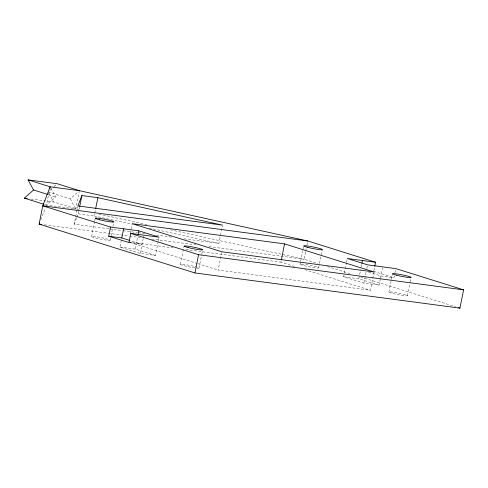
<?xml version="1.0" encoding="UTF-8"?>
<svg xmlns="http://www.w3.org/2000/svg" width="488" height="488" viewBox="0 0 488 488"><rect width="100%" height="100%" fill="white"/><g stroke="black" fill="none" stroke-linecap="round" stroke-linejoin="round"><path stroke-width="0.37" stroke-dasharray="2.44 1.83" d="M49.123 191.918L46.494 205.076L45.677 207.186M50.837 188.069L55.644 196.914L46.5 205.076L75.774 208.962L79.282 191.418M108.861 228.805L74.207 224.206L77.714 206.662M76.897 217.288L78.239 213.829L79.55 207.254M78.239 213.829L94.221 215.952L94.654 213.756M94.8 213.024L95.532 209.37M91.591 236.528L94.513 221.906M94.66 221.174L95.245 218.252M110.172 240.163L110.904 236.509M111.05 235.777L112.801 227.005M112.948 226.273L113.826 221.887M158.197 241.56L155.422 255.45L140.227 253.431L119.975 247.081L121.237 240.755M130.387 233.191L132.285 223.687M155.422 255.45L135.17 249.1L137.653 236.674M140.227 253.431L143.173 238.675M143.319 237.973L143.74 235.863M158.344 240.828L159.076 237.174M180.42 264.386L184.074 246.111M199 268.022L201.629 254.864M201.776 254.132L202.654 249.746M184.202 238.803L218.856 243.402L220.314 236.088M220.46 235.362L222.357 225.859M374.082 271.975L370.429 290.25L218.16 270.041L221.662 252.497M294.618 266.472L280.905 262.172L281.192 260.708M300.059 264.191L300.498 262.001M300.645 261.269L302.981 249.569M303.127 248.843L303.713 245.915M305.592 251.948L304.134 259.256L317.901 263.575M305.738 251.216L306.324 248.294M306.909 245.366L307.489 242.444M318.64 267.827L319.372 264.173M319.518 263.441L322.293 249.551M380.347 278.807L379.084 285.132L363.889 283.113L343.637 276.763L344.223 273.841M344.369 273.109L346.413 262.873M346.559 262.147L347.291 258.488M379.084 285.132L358.832 278.782L360.662 269.644M361.224 266.832L361.785 264.02M363.889 283.113L366.079 272.151M366.811 268.498L367.543 264.844M373.881 270.675L374.583 267.162M380.488 278.105L382.598 267.558M388.887 292.05L392.541 273.78M368.617 272.139L380.908 275.994L393.993 277.733L394.414 275.622M394.975 272.81L395.676 269.297M407.468 295.685L410.097 282.534M410.243 281.802L411.122 277.416M40.754 219.862L45.402 207.894M74.207 224.206L76.628 217.977M49.8 190.485L53.564 187.124M54.101 186.642L56.254 184.72M48.184 191.924L70.284 198.854L78.354 191.65M30.988 199.025L53.68 202.032L79.495 209.779M109.617 228.903L122.421 230.604M123.177 230.702L137.488 232.605M138.244 232.703L145.778 233.703M156.325 235.1L171.392 237.101M44.396 224.791L128.96 236.009M129.716 236.113L140.288 237.516M151.615 239.016L196.164 244.927M208.998 246.629L304.134 259.256L168.756 229.439M128.631 241.963L173.106 247.867M185.922 249.569L280.905 262.172M128.972 242.56L142.051 244.299L130.479 240.669M119.975 247.081L135.17 249.1M343.637 276.763L358.832 278.782M98.832 214.043L148.669 225.017M94.221 215.952L132.053 224.285M149.114 228.042L218.856 243.402M373.741 271.377L393.993 277.733M327.32 266.533L350.512 273.805M360.662 276.989L455.603 306.763M304.726 269.644L370.429 290.25M48.513 194.675L55.644 196.914M44.359 204.405L45.787 204.856M130.076 242.414L197.219 263.477M197.945 263.703L218.16 270.041M70.284 198.854L75.774 208.962M48.873 193.187L53.68 202.032M194.883 267.9A9.479 0.793 11.3 0 1 180.542 264.52A9.479 0.793 11.3 0 1 192.107 265.899A9.479 0.793 11.3 0 1 196.902 268.144M392.98 293.508A9.479 0.793 11.3 0 0 407.45 295.765A9.479 0.793 11.3 0 0 394.103 292.336A9.479 0.793 11.3 0 0 392.98 293.508M304.152 265.649A9.479 0.793 11.3 0 0 318.621 267.906A9.479 0.793 11.3 0 0 305.274 264.478A9.479 0.793 11.3 0 0 304.152 265.649M95.685 237.985A9.479 0.793 11.3 0 0 110.154 240.242A9.479 0.793 11.3 0 0 96.807 236.808A9.479 0.793 11.3 0 0 95.685 237.985"/><path stroke-width="0.73" d="M49.855 188.264L50.148 186.806L28.054 179.871L33.544 189.984L47.8 194.456M79.697 206.522L81.886 195.554L97.868 197.677L222.504 225.127L77.86 205.93L81.886 195.554M95.678 208.638L97.868 197.677M110.55 227.072L138.824 230.824L159.076 237.174L130.796 233.423L128.972 242.56L108.72 236.21L110.55 227.072L42.767 205.814L50.148 186.806L79.428 190.686L307.782 240.981L375.565 262.245L374.723 266.46M129.759 240.438L121.805 237.943L123.629 228.811M138.092 234.478L138.824 230.824M375.565 262.245L347.291 258.488L367.543 264.844L395.817 268.595L463.6 289.854L459.946 308.129L194.932 272.957L198.579 254.681L130.796 233.423M281.338 259.976L284.553 243.896L132.285 223.687L221.808 251.771L374.082 271.975L284.553 243.896M361.925 263.319L362.486 260.507M39.662 222.68L39.113 224.09L194.932 272.957M43.645 204.185L24.4 198.146L33.544 189.984M28.054 179.871L57.328 183.756L79.428 190.686M24.4 198.146L27.328 198.537M307.782 240.981L42.767 205.814L39.113 224.09L41.376 224.389M108.72 236.21L121.805 237.943M198.579 254.681L463.6 289.854M458.5 307.672L459.946 308.129M396.634 275.232A9.479 0.793 11.3 0 0 411.103 277.489A9.479 0.793 11.3 0 0 397.757 274.061A9.479 0.793 11.3 0 0 396.634 275.232M188.167 247.569A9.479 0.793 11.3 0 0 202.636 249.826A9.479 0.793 11.3 0 0 189.289 246.397A9.479 0.793 11.3 0 0 188.167 247.569M307.8 247.373A9.479 0.793 11.3 0 0 322.269 249.63A9.479 0.793 11.3 0 0 308.928 246.202A9.479 0.793 11.3 0 0 307.8 247.373M99.338 219.71A9.479 0.793 11.3 0 0 113.808 221.967A9.479 0.793 11.3 0 0 100.461 218.532A9.479 0.793 11.3 0 0 99.338 219.71"/></g></svg>
